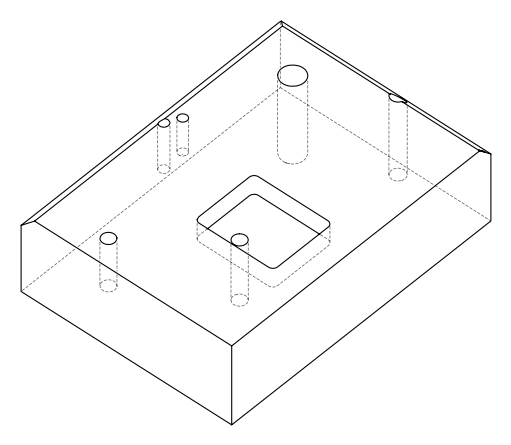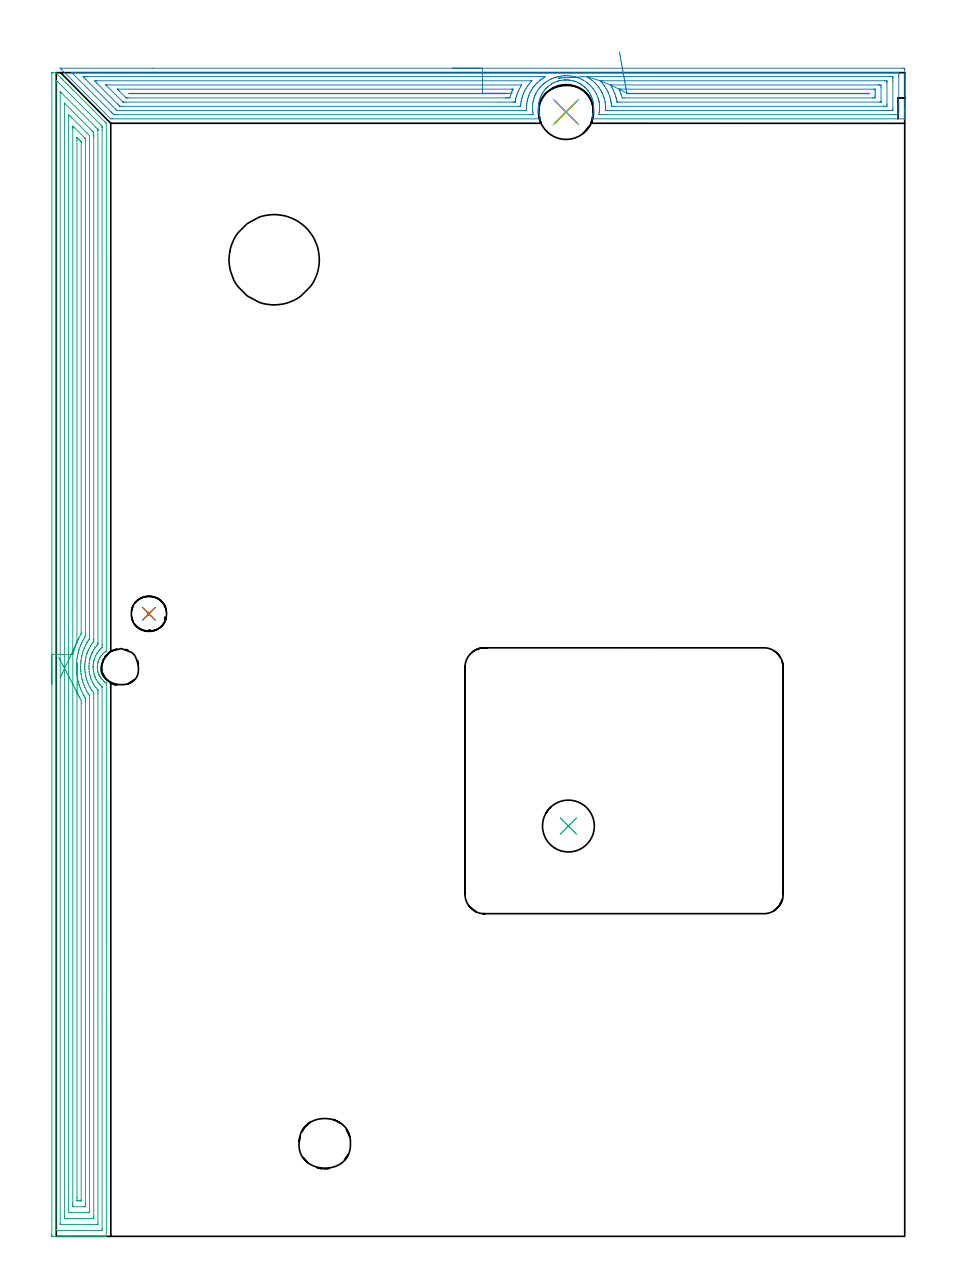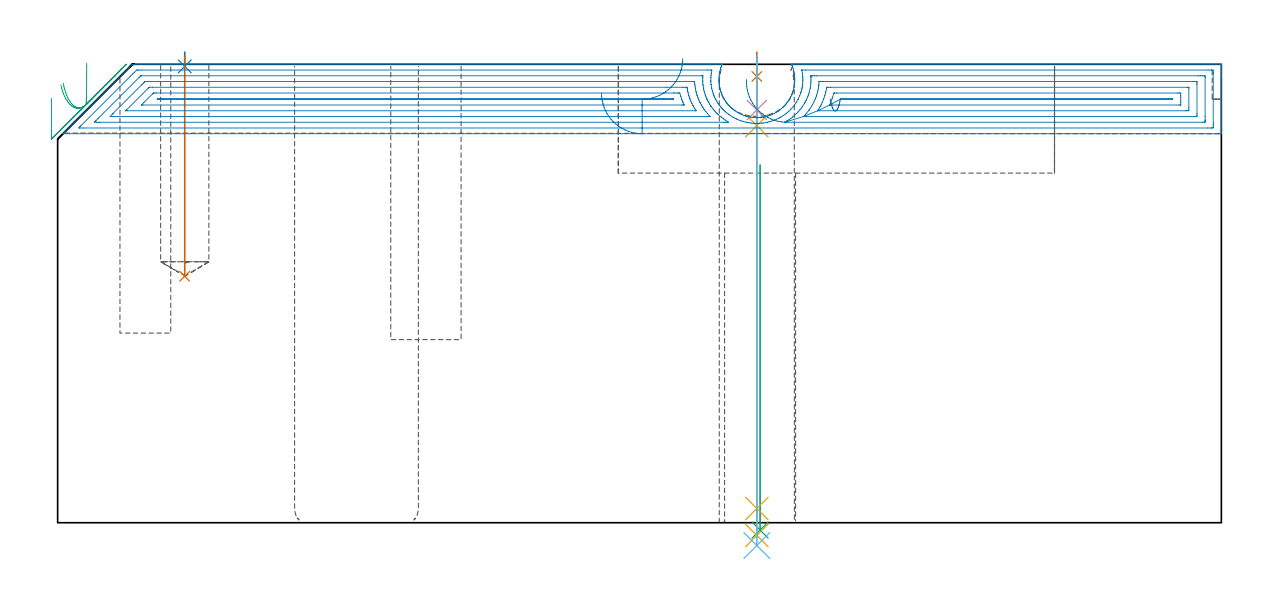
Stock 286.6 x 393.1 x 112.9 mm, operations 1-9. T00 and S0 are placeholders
(PLAN: 13 operations, 10 tool changes, 76 min)
(1 SPOT_DRILL | STEP1HOLE_1 | NXT0321_9005460120000 | 0.05 min | 182 mm3)
(2 SPOT_DRILL_1 | STEP1POCKET | NXT0321_9005460120000 | 0.03 min | 2 mm3)
(3 INDEXABLE_INSERT_DRILL_THROUGH_HOLE_FROM_SOLID | STEP1HOLE | NXT0302_006 | 0.37 min | 27112 mm3)
(4 DRILL_BLIND_HOLE_INTO_CENTER | STEP1HOLE_1 | NXT0301_046 | 0.05 min | 359 mm3)
(5 GUN_DRILL_THROUGH_HOLE | STEP1HOLE_1 | UGT0307_003 | 0.55 min | 3910 mm3)
(6 SPADE_DRILL_TO_ENLARGE_THROUGH_HOLE | STEP1HOLE_1 | UGT0306_009 | 0.48 min | 25847 mm3)
(7 DRILL_BLIND_HOLE_INTO_CENTER_1 | STEP1POCKET | UGT0301_229 | 0.22 min | 5518 mm3)
(8 AREA_MILL | FG_CHAMFER_SURFACE | UGT0205_001 | 15.19 min | 40690 mm3)
(9 AREA_MILL_1 | FG_CHAMFER_SURFACE_1 | UGT0205_001 | 21.94 min | 64737 mm3)
(10 MILL_RECTANGULAR_POCKET | POCKET_RECTANGULAR_STRAIGHT | NXT0201_010 | Follow Part, ap 2.5, ae 75% | 29.19 min | 251094 mm3)
(11 MILL_THROUGH_HOLE_FROM_SOLID_MATERIAL | STEP1HOLE_2 | NXT0201_007 | Circular | 5.12 min | 82160 mm3)
(12 MILL_BLIND_HOLE_FROM_SOLID_MATERIAL | STEP1POCKET_1 | NXT0201_010 | Spiral | 1.05 min | 8058 mm3)
(13 MILL_BLIND_HOLE_FROM_SOLID_MATERIAL_1 | STEP1POCKET_2 | NXT0201_011 | Spiral | 1.78 min | 15932 mm3)
(TOOL NXT0321_9005460120000 | NC Spot Drill, 142deg, 12mm, Carbide, Uncoated | D12 PA142 FL30 Z2)
(TOOL NXT0302_006 | Index. Insert Drill 17.5mm [880-D1750L25-05] | D17.5 PA176 FL88 Z2)
(TOOL NXT0301_046 | Carbide Drill 7.5mm [860.1-0750-038A1-MM 2214] | D7.5 PA140 FL53 Z2)
(TOOL UGT0307_003 | Gun Drill 7 mm | D7 PA130 FL24 Z1)
(TOOL UGT0306_009 | Spade Drill 18.5mm | D18.5 PA132 FL10 Z2)
(TOOL UGT0301_229 | Twist Drill 11.9 mm | D11.9 PA118 FL100 Z2)
(TOOL UGT0205_001 | Chamfer Mill 20 x 3 x 45 deg. | D20 FL50 Z2)
(TOOL NXT0201_010 | ENDMILL 10mm [2P460-1000-NA 1630] | D10 FL30 Z6)
(TOOL NXT0201_007 | ENDMILL 25mm [R216.25-25050GCK54P 1620] | D25 R3 FL54 Z5)
(TOOL NXT0201_011 | ENDMILL 12mm [2P460-1200-NA 1630] | D12 FL38 Z6)
(OP 1 SPOT_DRILL)
G17 G21 G94 G90
T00 M6
G54
G17 G0 G90 X172.2 Y379.8 S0 M3
G43 Z122.9 H0
G94 G81 G98 Z109.9 F250. R115.9
G80
M5
M2
(OP 2 SPOT_DRILL_1)
G17 G21 G94 G90
T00 M6
G54
G17 G0 G90 X31.3 Y210.3 S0 M3
G43 Z122.9 H0
G94 G81 G98 Z112.388 F250. R115.9
G80
M5
M2
(OP 3 INDEXABLE_INSERT_DRILL_THROUGH_HOLE_FROM_SOLID)
G17 G21 G94 G90
T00 M6
G54
G17 G0 G90 X173. Y138.6 S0 M3
G43 Z122.9 H1
G94 G81 G98 Z-1.806 F250. R88.1
G80
M5
M2
(OP 4 DRILL_BLIND_HOLE_INTO_CENTER)
G17 G21 G94 G90
T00 M6
G54
G17 G0 G90 X172.2 Y379.8 S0 M3
G43 Z122.9 H1
G94 G81 G98 Z101.65 F250. R114.9
G80
M5
M2
(OP 5 GUN_DRILL_THROUGH_HOLE)
G17 G21 G94 G90
T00 M6
G54
G17 G0 G90 X172.2 Y379.8 M8
G43 Z122.9 H0
Z112.741
S716 M3
G94 G1 Z97.792 F125. M26
G4 X.084
Z3.5 F250.
G4 X.084
Z-3.132 F125.
G4 X.084
M5
M9
G0 Z112.741
Z122.9
M2
(OP 6 SPADE_DRILL_TO_ENLARGE_THROUGH_HOLE)
G17 G21 G94 G90
T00 M6
G54
G17 G0 G90 X172.2 Y379.8 S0 M3
G43 Z122.9 H0
G94 G73 G98 Z-5.618 F250. Q16.931 R114.9
G80
M5
M2
(OP 7 DRILL_BLIND_HOLE_INTO_CENTER_1)
G17 G21 G94 G90
T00 M6
G54
G17 G0 G90 X31.3 Y210.3 S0 M3
G43 Z122.9 H0
G94 G81 G98 Z60.7 F250. R114.9
G80
M5
M2
(OP 8 AREA_MILL)
G17 G21 G94 G90
T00 M6
G54
G17 G0 G90 X133.95 Y394.6 S1061 M3
G43 Z122.9 H0
Z105.8
G94 G1 X133.988 Z104.928 F250.
X134.102 Z104.064
X134.291 Z103.212
X134.553 Z102.38
X134.887 Z101.574
X135.29 Z100.8
X135.759 Z100.064
X136.29 Z99.372
X136.879 Z98.729
X137.522 Z98.14
X138.214 Z97.608
X138.95 Z97.14
X139.724 Z96.737
X140.53 Z96.403
X141.362 Z96.141
X142.214 Z95.952
X143.078 Z95.838
X143.95 Z95.8
X285.983
X286.325 Y394.596 Z95.802
X286.59 Y394.592 Z95.806
X286.6 Y394.322 Z96.075
Y380.718 Z109.676
Y380.169 Z110.228
Y379.829 Z110.567
Y379.28 Z111.116
Y378.941 Z111.454
Y378.262 Z112.137
Y377.921 Z112.478
Y377.541 Z112.85
X286.591 Y377.502 Z112.888
X286.43 Y377.5 Z112.9
X181.027
X180.756 Y377.504 Z112.89
X180.775 Y377.56 Z112.835
X180.838 Y377.731 Z112.666
X180.909 Y377.906 Z112.492
X181.069 Y378.36 Z112.04
X181.203 Y378.8 Z111.599
X181.237 Y378.941 Z111.458
X181.311 Y379.244 Z111.155
X181.444 Y379.907 Z110.493
X181.472 Y380.129 Z110.271
X181.514 Y380.57 Z109.83
X181.538 Y381.013 Z109.387
X181.541 Y381.455 Z108.945
X181.519 Y381.897 Z108.503
X181.444 Y382.693 Z107.707
X181.429 Y382.781 Z107.619
X181.342 Y383.225 Z107.175
X181.238 Y383.665 Z106.734
X181.11 Y384.109 Z106.29
X180.959 Y384.55 Z105.85
X180.781 Y384.994 Z105.405
X180.575 Y385.453 Z104.946
X180.551 Y385.502 Z104.896
X180.419 Y385.739 Z104.653
X180.324 Y385.912 Z104.483
X180.078 Y386.318 Z104.08
X179.655 Y386.939 Z103.459
X179.618 Y386.986 Z103.413
X179.445 Y387.202 Z103.196
X179.384 Y387.273 Z103.125
X179.287 Y387.383 Z103.013
X179.113 Y387.585 Z102.815
X178.766 Y387.953 Z102.445
X178.626 Y388.086 Z102.312
X178.491 Y388.205 Z102.192
X178.255 Y388.414 Z101.985
X177.873 Y388.728 Z101.672
X177.597 Y388.927 Z101.471
X177.537 Y388.97 Z101.427
X177.47 Y389.012 Z101.384
X177.037 Y389.291 Z101.109
X176.98 Y389.327 Z101.073
X176.537 Y389.572 Z100.825
X176.088 Y389.8 Z100.599
X175.969 Y389.856 Z100.544
X175.584 Y390.009 Z100.387
X175.195 Y390.15 Z100.244
X174.855 Y390.257 Z100.142
X174.75 Y390.289 Z100.11
X174.322 Y390.399 Z99.999
X174.302 Y390.404 Z99.994
X173.914 Y390.484 Z99.916
X173.857 Y390.495 Z99.904
X173.429 Y390.56 Z99.836
X173.409 Y390.563 Z99.834
X172.963 Y390.611 Z99.787
X172.889 Y390.616 Z99.783
X172.535 Y390.633 Z99.756
X172.517 Y390.634 Z99.755
X172.07 Y390.64 Z99.751
X171.951 Y390.633 Z99.753
X171.778 Y390.629 Z99.764
X171.775 Y390.628
X171.642 Y390.622 Z99.769
X171.624 Z99.77
X171.177 Y390.585 Z99.811
X170.731 Y390.525 Z99.872
X170.284 Y390.443 Z99.956
X169.838 Y390.336 Z100.058
X169.67 Y390.29 Z100.109
X169.605 Y390.271 Z100.128
X169.409 Y390.213 Z100.183
X169.391 Y390.207 Z100.188
X169.052 Y390.094 Z100.306
X168.946 Y390.057 Z100.342
X168.433 Y389.855 Z100.544
X168.069 Y389.681 Z100.715
X168.053 Y389.674 Z100.723
X167.603 Y389.432 Z100.966
X167.446 Y389.34 Z101.06
X167.16 Y389.17 Z101.23
X166.863 Y388.971 Z101.428
X166.268 Y388.517 Z101.88
X165.995 Y388.277 Z102.123
X165.977 Y388.261 Z102.139
X165.781 Y388.087 Z102.312
X165.522 Y387.827 Z102.568
X165.375 Y387.682 Z102.715
X164.961 Y387.203 Z103.197
X164.793 Y386.983 Z103.416
X164.482 Y386.575 Z103.824
X164.317 Y386.318 Z104.081
X164.158 Y386.05 Z104.348
X164.057 Y385.88 Z104.519
X164.023 Y385.815 Z104.585
X163.914 Y385.606 Z104.79
X163.822 Y385.432 Z104.963
X163.602 Y384.965 Z105.435
X163.59 Y384.938 Z105.462
X163.441 Y384.55 Z105.85
X163.29 Y384.11 Z106.29
X163.162 Y383.666 Z106.734
X163.058 Y383.225 Z107.175
X162.976 Y382.781 Z107.619
X162.916 Y382.34 Z108.06
X162.877 Y381.897 Z108.503
X162.859 Y381.455 Z108.945
X162.862 Y381.013 Z109.387
X162.886 Y380.57 Z109.83
X162.931 Y380.129 Z110.271
X162.998 Y379.685 Z110.715
X163.086 Y379.244 Z111.156
X163.197 Y378.801 Z111.599
X163.327 Y378.36 Z112.04
X163.369 Y378.234 Z112.166
X163.461 Y377.981 Z112.419
X163.51 Y377.855 Z112.545
X163.602 Y377.632 Z112.768
X163.631 Y377.553 Z112.845
X163.644 Y377.505 Z112.892
X163.602 Y377.5 Z112.9
X18.89
X18.4 Y377.507 Z112.893
X18.372 Y377.528 Z112.871
X1.851 Y394.048 Z96.349
X1.661 Y394.239 Z96.161
X1.619 Y394.281 Z96.119
X1.407 Y394.492 Z95.906
X1.322 Y394.581 Z95.817
X1.317 Y394.595 Z95.803
X1.322 Y394.599 Z95.799
X32.698 Y394.6 Z95.8
X143.95
Y393.186 Z97.214
X283.276
X284.171 Y393.185 Z97.215
X284.196 Y393.184 Z97.216
X284.59 Y393.159 Z97.241
X284.597 Y392.76 Z97.64
X284.599 Y392.271 Z98.129
X284.6 Y391.869 Z98.531
X284.599 Y379.829 Z110.571
X284.598 Y379.43 Z110.97
X284.59 Y378.941 Z111.459
X284.221 Y378.916 Z111.484
X284.196 Y378.915 Z111.485
X283.33 Y378.914 Z111.486
X184.175
X183.279 Y378.916 Z111.484
X183.277 Y378.918 Z111.482
X183.267 Y378.928 Z111.472
X183.269 Y378.941 Z111.459
X183.409 Y379.676 Z110.724
X183.432 Y379.829 Z110.571
X183.5 Y380.474 Z109.926
X183.514 Y380.718 Z109.682
X183.531 Y381.332 Z109.068
X183.525 Y381.607 Z108.793
X183.484 Y382.267 Z108.133
X183.461 Y382.495 Z107.905
X183.421 Y382.851 Z107.549
X183.346 Y383.293 Z107.107
X183.327 Y383.384 Z107.016
X183.255 Y383.707 Z106.693
X183.096 Y384.273 Z106.127
X183.031 Y384.495 Z105.905
X182.782 Y385.161 Z105.239
X182.433 Y385.979 Z104.421
X182.395 Y386.05 Z104.35
X182.361 Y386.111 Z104.289
X181.865 Y386.939 Z103.461
X181.468 Y387.523 Z102.877
X181.232 Y387.827 Z102.573
X180.575 Y388.576 Z101.824
X180.439 Y388.716 Z101.684
X180.047 Y389.083 Z101.317
X179.682 Y389.401 Z100.999
X179.431 Y389.605 Z100.795
X179.063 Y389.88 Z100.52
X178.788 Y390.069 Z100.331
X178.103 Y390.493 Z99.907
X177.895 Y390.613 Z99.787
X177.63 Y390.757 Z99.643
X177.002 Y391.059 Z99.341
X176.183 Y391.382 Z99.018
X176.108 Y391.406 Z98.994
X175.443 Y391.609 Z98.791
X175.215 Y391.667 Z98.733
X174.834 Y391.761 Z98.639
X174.322 Y391.864 Z98.536
X173.749 Y391.952 Z98.448
X173.429 Y391.986 Z98.414
X172.77 Y392.037 Z98.363
X172.535 Y392.047 Z98.353
X171.863 Y392.051 Z98.349
X171.812 Y392.05 Z98.35
X171.642 Y392.041 Z98.359
X171.394 Y392.024 Z98.376
X170.749 Y391.961 Z98.439
X170.238 Y391.89 Z98.51
X170.062 Y391.859 Z98.541
X169.855 Y391.819 Z98.581
X169.494 Y391.741 Z98.659
X168.962 Y391.606 Z98.794
X168.787 Y391.556 Z98.844
X168.227 Y391.382 Z99.018
X168.069 Y391.327 Z99.073
X167.47 Y391.089 Z99.311
X167.349 Y391.037 Z99.363
X167.176 Y390.957 Z99.443
X166.864 Y390.803 Z99.597
X166.281 Y390.495 Z99.905
X165.732 Y390.152 Z100.248
X165.389 Y389.918 Z100.482
X165.208 Y389.785 Z100.615
X164.973 Y389.605 Z100.795
X164.709 Y389.393 Z101.007
X164.496 Y389.21 Z101.19
X164.236 Y388.974 Z101.426
X163.968 Y388.716 Z101.684
X163.787 Y388.533 Z101.867
X163.602 Y388.338 Z102.062
X163.367 Y388.061 Z102.339
X163.175 Y387.827 Z102.573
X162.971 Y387.567 Z102.833
X162.709 Y387.222 Z103.178
X162.596 Y387.052 Z103.348
X162.526 Y386.939 Z103.461
X162.263 Y386.494 Z103.906
X162.018 Y386.05 Z104.35
X161.949 Y385.918 Z104.482
X161.816 Y385.646 Z104.754
X161.668 Y385.308 Z105.092
X161.611 Y385.161 Z105.239
X161.43 Y384.657 Z105.743
X161.306 Y384.273 Z106.127
X161.221 Y383.976 Z106.424
X161.079 Y383.384 Z107.016
X161.052 Y383.255 Z107.145
X160.928 Y382.495 Z107.905
X160.923 Y382.456 Z107.944
X160.869 Y381.66 Z108.74
X160.868 Y381.607 Z108.793
X160.876 Y380.765 Z109.635
X160.879 Y380.718 Z109.682
X160.923 Y380.162 Z110.238
X160.966 Y379.829 Z110.571
X160.973 Y379.779 Z110.621
X161.121 Y378.941 Z111.459
X160.946 Y378.918 Z111.482
X160.923 Y378.917 Z111.483
X160.056 Y378.914 Z111.486
X20.703
X19.809 Y378.915 Z111.485
X19.783 Y378.916 Z111.484
X19.421 Y378.941 Z111.459
X18.89 Y379.463 Z110.937
X18.521 Y379.829 Z110.571
X17.996 Y380.353 Z110.047
X5.786 Y392.565 Z97.835
X5.49 Y392.862 Z97.538
X5.203 Y393.159 Z97.241
X5.466 Y393.183 Z97.217
X5.49 Y393.184 Z97.216
X6.357 Y393.186 Z97.214
X143.95
Y391.772 Z98.628
X164.104 Y391.771 Z98.629
X164.496
X164.884 Y391.769 Z98.631
X165.254 Y391.765 Z98.635
X164.496 Y391.271 Z99.129
X164.031 Y390.956 Z99.444
X163.602 Y390.643 Z99.757
X163.518 Y390.577 Z99.823
X163.414 Y390.493 Z99.907
X162.709 Y389.891 Z100.509
X162.56 Y389.753 Z100.647
X162.407 Y389.605 Z100.795
X162.114 Y389.308 Z101.092
X161.816 Y388.984 Z101.416
X161.691 Y388.84 Z101.56
X161.59 Y388.716 Z101.684
X161.296 Y388.344 Z102.056
X160.923 Y387.864 Z102.536
X160.907 Y387.842 Z102.558
X160.898 Y387.827 Z102.573
X160.568 Y387.291 Z103.109
X160.362 Y386.939 Z103.461
X160.243 Y386.726 Z103.674
X160.029 Y386.327 Z104.073
X159.94 Y386.138 Z104.262
X159.902 Y386.05 Z104.35
X159.676 Y385.513 Z104.887
X159.548 Y385.161 Z105.239
X159.443 Y384.856 Z105.544
X159.261 Y384.273 Z106.127
X159.234 Y384.175 Z106.225
X159.136 Y383.776 Z106.624
X159.069 Y383.451 Z106.949
X159.057 Y383.384 Z107.016
X158.952 Y382.679 Z107.721
X158.933 Y382.495 Z107.905
X158.884 Y381.857 Z108.543
X158.874 Y381.607 Z108.793
X158.875 Y380.977 Z109.423
X158.884 Y380.718 Z109.682
X158.896 Y380.391 Z110.009
X158.895 Y380.349 Z110.051
X158.893 Y380.335 Z110.065
X158.868 Y380.334 Z110.066
X158.765 Y380.33 Z110.07
X158.634 Y380.329 Z110.071
X20.676
X20.546 Y380.33 Z110.07
X20.499 Y380.333 Z110.067
X20.476 Y380.335 Z110.065
X20.458 Y380.35 Z110.05
X20.381 Y380.423 Z109.977
X20.082 Y380.718 Z109.682
X9.957 Y390.842 Z99.558
X9.419 Y391.382 Z99.018
X9.064 Y391.742 Z98.658
X9.05 Y391.765 Z98.635
X9.064 Y391.766 Z98.634
X9.566 Y391.77 Z98.63
X9.957 Y391.771 Z98.629
X10.458 Y391.772 Z98.628
X143.95
Y390.357 Z100.043
X160.167
X160.609 Y390.352 Z100.048
X160.674 Y390.351 Z100.049
X160.652 Y390.319 Z100.081
X160.029 Y389.633 Z100.767
X159.621 Y389.122 Z101.278
X159.301 Y388.716 Z101.684
X159.23 Y388.623 Z101.777
X159.136 Y388.494 Z101.906
X158.876 Y388.086 Z102.314
X158.717 Y387.827 Z102.573
X158.543 Y387.528 Z102.872
X158.243 Y386.991 Z103.409
X158.225 Y386.956 Z103.444
X158.216 Y386.939 Z103.461
X157.944 Y386.347 Z104.053
X157.816 Y386.05 Z104.35
X157.685 Y385.716 Z104.684
X157.486 Y385.161 Z105.239
X157.451 Y385.06 Z105.34
X157.349 Y384.731 Z105.669
X157.252 Y384.37 Z106.03
X157.229 Y384.273 Z106.127
X157.093 Y383.639 Z106.761
X157.05 Y383.384 Z107.016
X156.972 Y382.871 Z107.529
X156.93 Y382.495 Z107.905
X156.891 Y382.063 Z108.337
X156.881 Y381.932 Z108.468
X156.873 Y381.829 Z108.571
X156.865 Y381.762 Z108.638
X156.86 Y381.748 Z108.652
X156.856 Y381.746 Z108.654
X156.834 Y381.745 Z108.655
X156.456 Y381.743 Z108.657
X156.319
X22.326
X21.57 Y381.749 Z108.651
X21.524 Y381.75 Z108.65
X21.475 Y381.786 Z108.614
X21.37 Y381.886 Z108.514
X21.162 Y382.089 Z108.311
X20.753 Y382.495 Z107.905
X13.645 Y389.605 Z100.795
X13.53 Y389.721 Z100.679
X12.922 Y390.35 Z100.05
X13.53 Y390.356 Z100.044
X13.667 Y390.357 Z100.043
X143.95
Y388.943 Z101.457
X157.161
X157.177 Y388.942 Z101.458
X157.195 Y388.939 Z101.461
X157.208 Y388.936 Z101.464
X157.202 Y388.921 Z101.479
X157.182 Y388.883 Z101.517
X157.081 Y388.716 Z101.684
X156.846 Y388.328 Z102.072
X156.556 Y387.827 Z102.573
X156.52 Y387.764 Z102.636
X156.456 Y387.645 Z102.755
X156.222 Y387.171 Z103.229
X156.114 Y386.939 Z103.461
X155.945 Y386.559 Z103.841
X155.738 Y386.05 Z104.35
X155.69 Y385.924 Z104.476
X155.563 Y385.568 Z104.832
X155.466 Y385.258 Z105.142
X155.438 Y385.161 Z105.239
X155.275 Y384.559 Z105.841
X155.208 Y384.273 Z106.127
X155.112 Y383.832 Z106.568
X155.032 Y383.384 Z107.016
X155.001 Y383.218 Z107.182
X154.992 Y383.181 Z107.219
X154.987 Y383.167 Z107.233
X154.972 Y383.164 Z107.236
X154.895 Y383.16 Z107.24
X154.67 Y383.158 Z107.242
X154.005 Y383.157 Z107.243
X149.929
X23.356
X22.689 Y383.159 Z107.241
X22.578 Y383.162 Z107.238
X22.553 Y383.164 Z107.236
X22.52 Y383.19 Z107.21
X22.463 Y383.238 Z107.162
X22.315 Y383.384 Z107.016
X16.983 Y388.716 Z101.684
X16.864 Y388.837 Z101.563
X16.789 Y388.917 Z101.483
X16.771 Y388.939 Z101.461
X16.773 Y388.94 Z101.46
X16.799 Y388.942 Z101.458
X16.875 Y388.943 Z101.457
X17.103
X143.95
Y387.529 Z102.871
X153.776 Y387.528 Z102.872
X154.079 Y387.526 Z102.874
X154.239 Y387.522 Z102.878
X154.261 Y387.519 Z102.881
X154.253 Y387.494 Z102.906
X154.235 Y387.448 Z102.952
X154.212 Y387.393 Z103.007
X154.015 Y386.939 Z103.461
X153.945 Y386.771 Z103.629
X153.776 Y386.348 Z104.052
X153.699 Y386.127 Z104.273
X153.673 Y386.05 Z104.35
X153.485 Y385.451 Z104.949
X153.4 Y385.161 Z105.239
X153.237 Y384.59 Z105.81
X153.178 Y384.578 Z105.822
X152.883 Y384.575 Z105.826
X152.582 Y384.572 Z105.828
X151.99 Y384.571 Z105.829
X151.69
X24.249 Y384.572
X23.948 Y384.573 Z105.827
X23.653 Y384.576 Z105.824
X23.584 Y384.578 Z105.822
X23.486 Y384.67 Z105.73
X23.356 Y384.793 Z105.607
X21.209 Y386.939 Z103.461
X20.676 Y387.473 Z102.927
X20.636 Y387.518 Z102.882
X20.635 Y387.523 Z102.877
X20.639 Y387.525 Z102.875
X20.676 Y387.527 Z102.873
X20.977 Y387.528 Z102.872
X143.95 Y387.529 Z102.871
Y386.115 Z104.285
X151.161
X151.292 Y386.114 Z104.286
X151.552 Y386.11 Z104.29
X151.621 Y386.108 Z104.292
X151.627 Y386.103 Z104.297
X151.624 Y386.086 Z104.314
X151.613 Y386.05 Z104.35
X151.591 Y385.995 Z104.405
X151.356 Y385.989 Z104.411
X151.226 Y385.986 Z104.414
X26.036 Y385.985 Z104.415
X25.204 Y385.989 Z104.411
X25.143 Y385.992 Z104.408
X24.559 Y386.05 Z104.35
X24.515 Y386.092 Z104.308
X24.503 Y386.105 Z104.295
X24.623 Y386.108 Z104.292
X24.882 Y386.113 Z104.287
X25.013 Y386.114 Z104.286
X25.078 Y386.115 Z104.285
X143.95
X144.822 Z104.323
X145.687 Z104.437
X146.538 Z104.626
X147.37 Z104.888
X148.176 Z105.222
X148.95 Z105.625
X149.686 Z106.094
X150.378 Z106.625
X151.021 Z107.214
X151.61 Z107.857
X152.142 Z108.55
X152.61 Z109.285
X153.013 Z110.059
X153.347 Z110.865
X153.609 Z111.697
X153.798 Z112.549
X153.912 Z113.414
X153.95 Z114.285
G0 X169.654 Y391.252 Z109.163
G1 X169.645 Z108.29
X169.712 Y391.255 Z107.42
X169.854 Y391.263 Z106.56
X170.07 Y391.275 Z105.715
X170.36 Y391.291 Z104.892
X170.719 Y391.31 Z104.097
X171.147 Y391.333 Z103.337
X171.639 Y391.36 Z102.617
X172.191 Y391.39 Z101.943
X172.801 Y391.424 Z101.319
X173.462 Y391.46 Z100.752
X174.17 Y391.498 Z100.244
X174.92 Y391.539 Z99.799
X175.706 Y391.582 Z99.422
X176.521 Y391.626 Z99.115
X177.36 Y391.672 Z98.88
X178.216 Y391.718 Z98.72
X179.083 Y391.766 Z98.634
X179.124 Y391.768 Z98.632
X179.207 Y391.77 Z98.63
X179.29 Y391.771 Z98.629
X179.511 Y391.772 Z98.628
X282.018 Y391.771 Z98.629
X282.41 Y391.769 Z98.631
X282.54 Y391.767 Z98.633
X282.579 Y391.765 Z98.635
X282.59 Y391.697 Z98.703
X282.595 Y391.571 Z98.829
X282.598 Y391.382 Z99.018
X282.6 Y391.193 Z99.207
Y390.304 Z100.096
X282.599 Y380.718 Z109.682
X282.597 Y380.532 Z109.868
X282.59 Y380.346 Z110.054
X282.41 Y380.335 Z110.065
X281.906 Y380.331 Z110.069
X281.516 Y380.329 Z110.071
X281.015
X186.828
X186.325
X185.935 Y380.332 Z110.068
X185.544 Y380.335 Z110.065
X185.511 Y380.343 Z110.057
X185.51 Y380.386 Z110.014
X185.512 Y380.465 Z109.935
X185.516 Y380.58 Z109.82
X185.52 Y380.718 Z109.682
X185.529 Y381.122 Z109.278
X185.525 Y381.607 Z108.793
X185.502 Y382.037 Z108.363
X185.461 Y382.495 Z107.905
X185.408 Y383.02 Z107.38
X185.338 Y383.384 Z107.016
X185.172 Y384.143 Z106.257
X185.138 Y384.273 Z106.127
X185.041 Y384.622 Z105.778
X184.853 Y385.161 Z105.239
X184.748 Y385.453 Z104.947
X184.491 Y386.05 Z104.35
X184.383 Y386.29 Z104.11
X184.287 Y386.492 Z103.908
X184.148 Y386.755 Z103.645
X184.041 Y386.939 Z103.461
X183.89 Y387.196 Z103.204
X183.48 Y387.827 Z102.573
X183.255 Y388.159 Z102.241
X182.805 Y388.716 Z101.684
X182.361 Y389.218 Z101.182
X181.996 Y389.605 Z100.795
X181.468 Y390.088 Z100.312
X180.989 Y390.493 Z99.907
X180.575 Y390.809 Z99.591
X180.236 Y391.046 Z99.354
X179.718 Y391.382 Z99.018
X179.682 Y391.405 Z98.995
X179.62 Y391.443 Z98.957
X179.386 Y391.583 Z98.817
X179.083 Y391.766 Z98.634
X183.737 Y390.351 Z100.049
X184.285 Y390.357 Z100.043
X279.867
X280.517 Y390.352 Z100.048
X280.588 Y390.35 Z100.05
X280.592 Y390.254 Z100.146
X280.596 Y390.046 Z100.354
X280.6 Y389.628 Z100.772
Y382.495 Z107.905
X280.595 Y382.063 Z108.337
X280.59 Y381.846 Z108.554
X280.585 Y381.749 Z108.651
X280.482 Y381.747 Z108.653
X279.73 Y381.743 Z108.657
X279.593
X188.478
X187.721 Y381.745 Z108.655
X187.581 Y381.747 Z108.653
X187.549 Y381.75 Z108.65
X187.536 Y381.76 Z108.64
X187.532 Y381.767 Z108.633
X187.525 Y381.802 Z108.598
X187.469 Y382.495 Z107.905
X187.445 Y382.77 Z107.63
X187.406 Y383.091 Z107.309
X187.356 Y383.384 Z107.016
X187.266 Y383.837 Z106.563
X187.161 Y384.273 Z106.127
X186.958 Y385.032 Z105.368
X186.915 Y385.161 Z105.239
X186.828 Y385.415 Z104.985
X186.576 Y386.05 Z104.35
X186.403 Y386.473 Z103.927
X186.185 Y386.939 Z103.461
X185.935 Y387.395 Z103.005
X185.671 Y387.827 Z102.573
X185.238 Y388.52 Z101.88
X185.103 Y388.716 Z101.684
X185.041 Y388.802 Z101.598
X184.378 Y389.605 Z100.795
X184.148 Y389.874 Z100.526
X183.793 Y390.274 Z100.126
X183.737 Y390.351 Z100.049
X187.179 Y388.935 Z101.465
X187.201 Y388.937 Z101.463
X187.264 Y388.94 Z101.46
X187.493 Y388.943 Z101.457
X277.716
X277.943 Y388.941 Z101.459
X278.171 Y388.937 Z101.463
X278.59 Y388.927 Z101.473
X278.593 Y388.716 Z101.684
X278.599 Y388.063 Z102.337
Y383.384 Z107.016
X278.596 Y383.221 Z107.179
X278.594 Y383.181 Z107.219
X278.591 Y383.166 Z107.234
X278.551 Y383.164 Z107.236
X278.4 Y383.16 Z107.24
X278.171 Y383.157 Z107.243
X190.401
X189.734 Y383.159 Z107.241
X189.508 Y383.162 Z107.238
X189.44 Y383.164 Z107.236
X189.409 Y383.277 Z107.123
X189.384 Y383.384 Z107.016
X189.351 Y383.54 Z106.86
X189.187 Y384.273 Z106.127
X189.089 Y384.69 Z105.71
X188.953 Y385.161 Z105.239
X188.683 Y385.982 Z104.418
X188.657 Y386.05 Z104.35
X188.614 Y386.162 Z104.238
X188.284 Y386.939 Z103.461
X188.003 Y387.547 Z102.853
X187.845 Y387.827 Z102.573
X187.721 Y388.043 Z102.357
X187.307 Y388.716 Z101.684
X187.233 Y388.839 Z101.561
X187.179 Y388.935 Z101.465
X190.154 Y387.523 Z102.877
X190.179 Y387.525 Z102.875
X190.253 Y387.527 Z102.873
X190.401 Y387.528 Z102.872
X190.701 Y387.529 Z102.871
X276.157 Y387.528 Z102.872
X276.458 Y387.527 Z102.873
X276.542 Y387.525 Z102.875
X276.579 Y387.522 Z102.878
X276.59 Y387.507 Z102.893
X276.596 Y387.39 Z103.01
X276.599 Y386.939 Z103.461
X276.6 Y386.498 Z103.902
Y385.609 Z104.791
X276.599 Y385.161 Z105.239
X276.596 Y384.724 Z105.676
X276.59 Y384.58 Z105.82
X276.453 Y384.577 Z105.823
X276.157 Y384.573 Z105.827
X275.856 Y384.572 Z105.828
X191.887 Y384.571 Z105.829
X191.294 Y384.574 Z105.826
X191.21 Y384.575 Z105.825
X191.166 Y384.578 Z105.822
X190.873 Y385.58 Z104.82
X190.708 Y386.05 Z104.35
X190.401 Y386.882 Z103.518
X190.362 Y386.977 Z103.423
X190.154 Y387.523 Z102.877
X192.765 Y386.104 Z104.296
X192.821 Y386.108 Z104.292
X192.951 Y386.113 Z104.287
X193.016 Y386.114 Z104.286
X193.081 Y386.115 Z104.285
X274.37 Y386.114 Z104.286
X274.435
X274.565 Y386.109 Z104.291
X274.592 Y386.107 Z104.293
X274.594 Y386.102 Z104.298
X274.597 Y386.083 Z104.317
X274.596 Y386.05 Z104.35
X274.59 Y385.999 Z104.401
X274.499 Y385.991 Z104.409
X274.433 Y385.987 Z104.413
X274.37 Y385.986 Z104.414
X273.542 Y385.985 Z104.415
X193.081
X193.016 Y385.986 Z104.414
X192.886 Y385.989 Z104.411
X192.806 Y385.992 Z104.408
X192.796 Y386.011 Z104.389
X192.78 Y386.05 Z104.35
X192.768 Y386.09 Z104.31
X192.765 Y386.104 Z104.296
X192.65 Y386.742 Z103.711
X192.526 Y387.427 Z103.186
X192.394 Y388.155 Z102.723
X192.255 Y388.92 Z102.327
X192.111 Y389.715 Z101.999
X191.963 Y390.536 Z101.744
X191.811 Y391.376 Z101.562
X191.656 Y392.228 Z101.455
X191.501 Y393.085 Z101.424
X191.346 Y393.943 Z101.469
X191.192 Y394.793 Z101.59
X191.04 Y395.629 Z101.785
X190.893 Y396.446 Z102.054
X190.749 Y397.236 Z102.395
X190.612 Y397.995 Z102.804
X190.482 Y398.715 Z103.278
X190.359 Y399.392 Z103.815
X190.245 Y400.02 Z104.41
G0 Z122.9
M5
M2
(OP 9 AREA_MILL_1)
G17 G21 G94 G90
T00 M6
G54
G17 G0 G90 X-1.5 Y186.55 S1061 M3
G43 Z122.9 H0
Z104.5
G94 G1 Y186.588 Z103.628 F250.
Y186.702 Z102.764
Y186.891 Z101.912
Y187.153 Z101.08
Y187.487 Z100.274
Y187.89 Z99.5
Y188.359 Z98.764
Y188.89 Z98.072
Y189.479 Z97.429
Y190.122 Z96.84
Y190.814 Z96.308
Y191.55 Z95.84
Y192.324 Z95.437
Y193.13 Z95.103
Y193.962 Z94.841
Y194.814 Z94.652
Y195.678 Z94.538
Y196.55 Z94.5
Y392.938
X-1.495 Y393.057 Z94.504
X-1.493 Y393.09 Z94.506
X-1.327 Y393.1 Z94.672
X-0.847 Z95.153
X-0.208 Y393.094 Z95.791
X-0.2 Y393.09 Z95.799
X-0.037 Y392.938 Z95.961
X1.409 Y391.491 Z97.409
X1.549 Y391.352 Z97.546
X1.6 Y391.301 Z97.598
X2.248 Y390.652 Z98.248
X2.428 Y390.474 Z98.424
X3.087 Y389.813 Z99.087
X3.306 Y389.595 Z99.303
X3.927 Y388.974 Z99.926
X3.98 Y388.921 Z99.979
X4.185 Y388.717 Z100.181
X4.766 Y388.134 Z100.765
X4.873 Y388.028 Z100.871
X5.064 Y387.838 Z101.06
X5.605 Y387.295 Z101.605
X5.943 Y386.959 Z101.939
X16.616 Y376.284 Z112.616
X16.883 Y376.016 Z112.882
X16.894 Y375.995 Z112.893
X16.9 Y375.977 Z112.9
Y197.889
X16.897 Y197.675 Z112.889
X16.794 Y197.602 Z112.79
X16.764 Y197.582 Z112.762
X16.555 Y197.444 Z112.554
X16.221 Y197.191 Z112.22
X16.048 Y197.044 Z112.047
X15.899 Y196.917 Z111.898
X15.526 Y196.55 Z111.523
X15.258 Y196.239 Z111.257
X15.169 Y196.126 Z111.169
X15.006 Y195.916 Z111.005
X14.833 Y195.656 Z110.832
X14.73 Y195.472 Z110.729
X14.583 Y195.213 Z110.583
X14.365 Y194.762 Z110.361
X14.256 Y194.49 Z110.253
X14.231 Y194.426 Z110.227
X14.195 Y194.318 Z110.189
X14.113 Y194.085 Z110.111
X14.093 Y194.011 Z110.092
X14.056 Y193.868 Z110.055
X13.962 Y193.422 Z109.961
X13.955 Y193.38 Z109.955
X13.897 Y192.973 Z109.893
X13.895 Y192.954 Z109.891
X13.888 Y192.857 Z109.885
X13.876 Y192.654 Z109.865
X13.869 Y192.574 Z109.861
X13.866 Y192.527 Z109.857
X13.867 Y192.461 Z109.854
X13.866 Y192.302 Z109.855
Y192.219
Y192.17 Z109.858
Y192.079
X13.872 Y192.012 Z109.861
X13.88 Y191.9 Z109.867
X13.887 Y191.777 Z109.88
X13.897 Y191.64 Z109.889
X13.898 Y191.631 Z109.89
X13.951 Y191.235 Z109.95
X13.958 Y191.185 Z109.957
X14.028 Y190.848 Z110.027
X14.054 Y190.748 Z110.052
X14.113 Y190.515 Z110.112
X14.19 Y190.291 Z110.184
X14.247 Y190.144 Z110.243
X14.362 Y189.855 Z110.358
X14.368 Y189.84 Z110.364
X14.422 Y189.721 Z110.421
X14.437 Y189.69 Z110.436
X14.5 Y189.557 Z110.496
X14.557 Y189.435 Z110.554
X14.575 Y189.397 Z110.572
X14.654 Y189.26 Z110.649
X14.73 Y189.126 Z110.726
X14.781 Y189.034 Z110.779
X14.827 Y188.962 Z110.826
X15.005 Y188.683 Z111.005
X15.142 Y188.503 Z111.141
X15.508 Y188.078 Z111.506
X15.898 Y187.677 Z111.898
X15.974 Y187.608 Z111.972
X16.048 Y187.552 Z112.044
X16.146 Y187.475 Z112.144
X16.376 Y187.295 Z112.375
X16.426 Y187.259 Z112.425
X16.487 Y187.217 Z112.484
X16.542 Y187.177 Z112.541
X16.733 Y187.043 Z112.729
X16.795 Y186.999 Z112.788
X16.899 Y186.925 Z112.886
X16.9 Y186.284 Z112.9
Y0.162
X16.894 Y0.01 Z112.893
X16.6 Y0. Z112.599
X16.247 Z112.246
X15.608 Z111.603
X14.41 Z110.407
X13.851 Z109.845
X3.886 Z99.883
X-1.087 Z94.91
X-1.37 Y0.004 Z94.627
X-1.492 Y0.01 Z94.505
X-1.499 Y0.134 Z94.499
X-1.5 Y0.609 Z94.5
Y196.55
X-0.086 Z95.914
X-0.085 Y389.813 Z95.915
X-0.082 Y390.48 Z95.918
X-0.08 Y390.515 Z95.92
X-0.079 Y390.517 Z95.921
X-0.059 Y390.501 Z95.941
X0.039 Y390.408 Z96.039
X0.235 Y390.214 Z96.235
X0.637 Y389.813 Z96.637
X14.918 Y375.531 Z110.918
X15.114 Y375.329 Z111.114
X15.479 Y374.949 Z111.479
X15.483 Y374.765 Z111.483
X15.484 Y374.638 Z111.484
X15.486 Y373.87 Z111.486
X15.485 Y199.799 Z111.485
Y199.674
X15.48 Y198.912 Z111.48
X15.344 Y198.782 Z111.344
X15.025 Y198.482 Z111.025
X14.73 Y198.192 Z110.73
X14.585 Y198.036 Z110.585
X14.457 Y197.889 Z110.457
X14.185 Y197.55 Z110.185
X13.851 Y197.094 Z109.851
X13.812 Y197.036 Z109.812
X13.787 Y196.996 Z109.787
X13.491 Y196.469 Z109.491
X13.308 Y196.104 Z109.308
X13.197 Y195.876 Z109.197
X12.972 Y195.335 Z108.972
X12.939 Y195.245 Z108.939
X12.928 Y195.211 Z108.928
X12.812 Y194.846 Z108.812
X12.736 Y194.558 Z108.736
X12.682 Y194.318 Z108.682
X12.583 Y193.821 Z108.583
X12.524 Y193.426 Z108.524
X12.484 Y193.029 Z108.484
X12.45 Y192.533 Z108.45
X12.448 Y192.489 Z108.448
X12.446 Y192.378 Z108.446
X12.447 Y192.31 Z108.447
X12.452 Y192.169 Z108.452
X12.478 Y191.64 Z108.478
X12.518 Y191.209 Z108.518
X12.585 Y190.748 Z108.585
X12.718 Y190.113 Z108.718
X12.785 Y189.855 Z108.785
X12.972 Y189.279 Z108.972
X13.078 Y188.998 Z109.078
X13.093 Y188.962 Z109.093
X13.185 Y188.746 Z109.185
X13.395 Y188.31 Z109.395
X13.522 Y188.07 Z109.522
X13.851 Y187.521 Z109.851
X13.985 Y187.313 Z109.985
X14.084 Y187.177 Z110.084
X14.374 Y186.819 Z110.374
X14.73 Y186.417 Z110.73
X14.853 Y186.284 Z110.853
X15.24 Y185.91 Z111.24
X15.43 Y185.746 Z111.43
X15.464 Y185.714 Z111.464
X15.479 Y185.698 Z111.479
X15.481 Y185.679 Z111.481
X15.484 Y185.584 Z111.484
X15.485 Y185.392 Z111.485
Y2.519
X15.484 Y2.394 Z111.484
X15.479 Y2.02 Z111.479
X15.112 Y2.006 Z111.112
X14.73 Y2.002 Z110.73
X14.238 Y2. Z110.238
X13.851 Z109.851
X0.179 Z96.179
X-0.007 Y2.002 Z95.993
X-0.037 Y2.004 Z95.963
X-0.066 Y2.01 Z95.934
X-0.079 Y2.016 Z95.921
X-0.08 Y2.038 Z95.92
X-0.085 Y2.268 Z95.915
X-0.086 Y9.205 Z95.914
Y196.55
X1.328 Z97.328
X1.329 Y386.542 Z97.329
X1.33 Y386.601 Z97.33
X1.332 Y386.64 Z97.332
X1.334 Y386.651 Z97.334
X1.343 Y386.646 Z97.343
X1.549 Y386.448 Z97.549
X1.758 Y386.243 Z97.758
X13.362 Y374.638 Z109.362
X13.851 Y374.144 Z109.851
X14.047 Y373.942 Z110.047
X14.065 Y373.915 Z110.065
X14.068 Y373.879 Z110.068
X14.07 Y373.82 Z110.07
X14.071 Y373.745 Z110.071
Y373.521
Y200.567
X14.069 Y200.345 Z110.069
X14.065 Y200.119 Z110.065
X14.058 Y199.992 Z110.058
X13.805 Y199.721 Z109.805
X13.765 Y199.674 Z109.765
X13.402 Y199.238 Z109.402
X13.046 Y198.782 Z109.046
X13.014 Y198.739 Z109.014
X12.972 Y198.678 Z108.972
X12.663 Y198.203 Z108.663
X12.483 Y197.889 Z108.483
X12.343 Y197.636 Z108.343
X12.093 Y197.151 Z108.093
X12.044 Y197.047 Z108.044
X12.021 Y196.996 Z108.021
X11.786 Y196.416 Z107.786
X11.669 Y196.104 Z107.669
X11.553 Y195.76 Z107.553
X11.399 Y195.211 Z107.399
X11.364 Y195.059 Z107.364
X11.215 Y194.367 Z107.215
X11.207 Y194.326 Z107.207
X11.206 Y194.318 Z107.206
X11.106 Y193.536 Z107.106
X11.095 Y193.426 Z107.095
X11.045 Y192.705 Z107.045
X11.04 Y192.533 Z107.04
X11.054 Y191.804 Z107.054
X11.061 Y191.64 Z107.061
X11.127 Y190.837 Z107.127
X11.138 Y190.748 Z107.138
X11.215 Y190.222 Z107.215
X11.291 Y189.855 Z107.291
X11.312 Y189.756 Z107.312
X11.42 Y189.311 Z107.42
X11.519 Y188.962 Z107.519
X11.671 Y188.499 Z107.671
X11.833 Y188.07 Z107.833
X12.093 Y187.463 Z108.093
X12.229 Y187.177 Z108.229
X12.373 Y186.893 Z108.373
X12.739 Y186.284 Z108.739
X12.972 Y185.916 Z108.972
X13.379 Y185.392 Z109.379
X14.052 Y184.619 Z110.052
X14.065 Y184.571 Z110.065
X14.067 Y184.499 Z110.067
X14.07 Y184.277 Z110.07
X14.071 Y183.606 Z110.071
X14.072 Y183.382 Z110.072
X14.071 Y4.848 Z110.071
X14.069 Y4.179 Z110.069
X14.067 Y4.068 Z110.067
X14.065 Y4.02 Z110.065
X14.019 Y4.008 Z110.019
X13.851 Y4.005 Z109.851
X13.148 Y4. Z109.148
X12.972 Z108.972
X1.725 Y4.001 Z97.725
X1.549 Y4.004 Z97.549
X1.373 Y4.01 Z97.373
X1.335 Y4.014 Z97.335
X1.333 Y4.046 Z97.333
X1.33 Y4.105 Z97.33
X1.329 Y4.179 Z97.329
Y4.403
X1.328 Y196.55 Z97.328
X2.743 Z98.743
Y382.672
X2.745 Y382.752 Z98.745
X2.747 Y382.789 Z98.747
X2.749 Y382.791 Z98.749
X2.757 Y382.786 Z98.757
X2.878 Y382.672 Z98.878
X12.093 Y373.458 Z108.093
X12.393 Y373.157 Z108.393
X12.544 Y373.003 Z108.544
X12.618 Y372.923 Z108.618
X12.65 Y372.886 Z108.65
X12.651 Y372.853 Z108.651
X12.656 Y372.281 Z108.656
X12.657 Y371.96 Z108.657
Y371.387
Y201.78
X12.656 Y201.46 Z108.656
X12.653 Y201.173 Z108.653
X12.65 Y201.031 Z108.65
X12.642 Y200.971 Z108.642
X12.613 Y200.932 Z108.613
X12.328 Y200.567 Z108.328
X12.226 Y200.433 Z108.226
X12.093 Y200.253 Z108.093
X11.859 Y199.913 Z107.859
X11.7 Y199.674 Z107.7
X11.513 Y199.371 Z107.513
X11.215 Y198.855 Z107.215
X11.189 Y198.808 Z107.189
X11.176 Y198.782 Z107.176
X10.899 Y198.21 Z106.899
X10.756 Y197.889 Z106.756
X10.632 Y197.588 Z106.632
X10.398 Y196.996 Z106.398
X10.381 Y196.95 Z106.381
X10.336 Y196.816 Z106.336
X10.174 Y196.268 Z106.174
X10.128 Y196.104 Z106.128
X9.994 Y195.558 Z105.994
X9.922 Y195.211 Z105.922
X9.844 Y194.819 Z105.844
X9.772 Y194.318 Z105.772
X9.734 Y194.037 Z105.734
X9.674 Y193.426 Z105.674
X9.66 Y193.22 Z105.66
X9.625 Y192.533 Z105.625
X9.627 Y192.361 Z105.627
X9.644 Y191.64 Z105.644
X9.654 Y191.441 Z105.654
X9.712 Y190.748 Z105.712
X9.74 Y190.461 Z105.74
X9.83 Y189.855 Z105.83
X9.92 Y189.385 Z105.92
X10.013 Y188.962 Z106.013
X10.085 Y188.65 Z106.085
X10.206 Y188.201 Z106.206
X10.248 Y188.07 Z106.248
X10.336 Y187.804 Z106.336
X10.567 Y187.177 Z106.567
X10.73 Y186.777 Z106.73
X10.951 Y186.284 Z106.951
X11.215 Y185.754 Z107.215
X11.422 Y185.392 Z107.422
X11.729 Y184.87 Z107.729
X11.974 Y184.499 Z107.974
X12.093 Y184.337 Z108.093
X12.65 Y183.606 Z108.65
X12.655 Y183.036 Z108.655
X12.657 Y181.821 Z108.657
Y6.857
X12.656 Y6.286 Z108.656
X12.653 Y6.094 Z108.653
X12.65 Y6.027 Z108.65
X12.643 Y6.01 Z108.643
X12.62 Y6.007 Z108.62
X12.515 Y6.004 Z108.515
X12.093 Y6. Z108.093
X12.059 Z108.059
X3.271 Z99.271
X2.884 Y6.006 Z98.884
X2.787 Y6.01 Z98.787
X2.749 Y6.014 Z98.749
X2.747 Y6.046 Z98.747
X2.745 Y6.13 Z98.745
X2.743 Y6.537 Z98.743
Y6.857
Y196.55
X4.157 Z100.157
X4.158 Y378.209 Z100.158
Y378.236
X4.185 Y378.905 Z100.185
X4.892 Y378.209 Z100.892
X5.064 Y378.038 Z101.064
X10.336 Y372.766 Z106.336
X11.136 Y371.96 Z107.136
X11.215 Y371.875 Z107.215
X11.242 Y371.067 Z107.242
Y371.039
X11.243 Y203.245 Z107.243
X11.242 Y202.352 Z107.242
X11.241 Y202.325 Z107.241
X11.215 Y201.852 Z107.215
X11.056 Y201.621 Z107.056
X10.946 Y201.46 Z106.946
X10.7 Y201.09 Z106.7
X10.371 Y200.567 Z106.371
X10.358 Y200.545 Z106.358
X10.336 Y200.507 Z106.336
X10.046 Y199.969 Z106.046
X9.896 Y199.674 Z105.896
X9.75 Y199.377 Z105.75
X9.479 Y198.782 Z105.479
X9.473 Y198.766 Z105.473
X9.457 Y198.729 Z105.457
X9.226 Y198.124 Z105.226
X9.138 Y197.889 Z105.138
X8.999 Y197.462 Z104.999
X8.857 Y196.996 Z104.857
X8.796 Y196.775 Z104.796
X8.629 Y196.104 Z104.629
X8.619 Y196.063 Z104.619
X8.579 Y195.87 Z104.579
X8.473 Y195.318 Z104.473
X8.455 Y195.211 Z104.455
X8.362 Y194.539 Z104.362
X8.334 Y194.318 Z104.334
X8.277 Y193.732 Z104.277
X8.253 Y193.426 Z104.253
X8.226 Y192.892 Z104.226
X8.211 Y192.533 Z104.211
X8.22 Y192.005 Z104.22
X8.229 Y191.64 Z104.229
X8.261 Y191.07 Z104.261
X8.288 Y190.748 Z104.288
X8.351 Y190.087 Z104.351
X8.385 Y189.855 Z104.385
X8.519 Y189.023 Z104.519
X8.53 Y188.962 Z104.53
X8.579 Y188.723 Z104.579
X8.731 Y188.07 Z104.731
X8.783 Y187.862 Z104.783
X8.987 Y187.177 Z104.987
X9.203 Y186.542 Z105.203
X9.301 Y186.284 Z105.301
X9.457 Y185.894 Z105.457
X9.678 Y185.392 Z105.678
X9.869 Y184.974 Z105.869
X10.113 Y184.499 Z106.113
X10.336 Y184.11 Z106.336
X10.64 Y183.606 Z106.64
X10.865 Y183.252 Z106.865
X11.024 Y183.018 Z107.024
X11.215 Y182.748 Z107.215
X11.236 Y182.714 Z107.236
X11.238 Y182.69 Z107.238
X11.243 Y181.821 Z107.243
Y181.792
X11.242 Y8.643 Z107.242
Y8.615
X11.215 Y8.01 Z107.215
X10.965 Y8.004 Z106.965
X10.336 Y8.001 Z106.336
X10.09 Y8. Z106.09
X5.064 Y8.001 Z101.064
X4.816 Y8.002 Z100.816
X4.185 Y8.01 Z100.185
X4.158 Y8.643 Z100.158
Y8.67
X4.157 Y196.55 Z100.157
X5.571 Z101.571
Y374.123
X5.573 Y374.638 Z101.573
X5.575 Y375.011 Z101.575
X5.577 Y375.052 Z101.577
X5.736 Y374.905 Z101.736
X5.872 Y374.778 Z101.872
X5.943 Y374.709 Z101.943
X6.014 Y374.638 Z102.014
X9.584 Y371.067 Z105.584
X9.715 Y370.931 Z105.715
X9.803 Y370.838 Z105.803
X9.822 Y370.804 Z105.822
X9.824 Y370.783 Z105.824
X9.827 Y370.692 Z105.827
X9.829 Y370.175 Z105.829
Y369.797
X9.828 Y203.245 Z105.828
X9.827 Y202.87 Z105.827
X9.823 Y202.74 Z105.823
X9.821 Y202.711 Z105.821
X9.809 Y202.688 Z105.809
X9.778 Y202.636 Z105.778
X9.596 Y202.352 Z105.596
X9.542 Y202.266 Z105.542
X9.457 Y202.128 Z105.457
X9.213 Y201.708 Z105.213
X9.072 Y201.46 Z105.072
X8.897 Y201.136 Z104.897
X8.605 Y200.567 Z104.605
X8.596 Y200.549 Z104.596
X8.579 Y200.512 Z104.579
X8.326 Y199.931 Z104.326
X8.218 Y199.674 Z104.218
X8.07 Y199.299 Z104.07
X7.872 Y198.782 Z103.872
X7.826 Y198.653 Z103.826
X7.7 Y198.273 Z103.7
X7.611 Y197.979 Z103.611
X7.586 Y197.889 Z103.586
X7.423 Y197.278 Z103.423
X7.355 Y196.996 Z103.355
X7.254 Y196.557 Z103.254
X7.161 Y196.104 Z103.161
X7.104 Y195.816 Z103.104
X7.013 Y195.211 Z103.013
X6.989 Y195.041 Z102.989
X6.902 Y194.318 Z102.902
X6.895 Y194.244 Z102.895
X6.828 Y193.426 Z102.828
Y193.419
X6.821 Y193.291 Z102.821
X6.792 Y192.563 Z102.792
X6.808 Y191.64 Z102.808
X6.821 Y191.323 Z102.821
X6.858 Y190.748 Z102.858
X6.861 Y190.707 Z102.861
X6.944 Y189.855 Z102.944
X6.96 Y189.714 Z102.96
X7.079 Y188.962 Z103.079
X7.133 Y188.645 Z103.133
X7.248 Y188.07 Z103.248
X7.372 Y187.51 Z103.372
X7.456 Y187.177 Z103.456
X7.7 Y186.326 Z103.7
X7.714 Y186.284 Z103.714
X7.721 Y186.263 Z103.721
X8.036 Y185.392 Z104.036
X8.262 Y184.821 Z104.262
X8.403 Y184.499 Z104.403
X8.579 Y184.113 Z104.579
X8.826 Y183.606 Z104.826
X9.105 Y183.071 Z105.105
X9.315 Y182.714 Z105.315
X9.457 Y182.475 Z105.457
X9.703 Y182.071 Z105.703
X9.788 Y181.93 Z105.788
X9.822 Y181.871 Z105.822
X9.823 Y181.821 Z105.823
X9.827 Y181.445 Z105.827
X9.829 Y180.928 Z105.829
Y180.551
X9.828 Y10.944 Z105.828
X9.826 Y10.428 Z105.826
X9.822 Y10.057 Z105.822
X9.819 Y10.01 Z105.819
X9.773 Y10.007 Z105.773
X9.668 Y10.003 Z105.668
X9.457 Y10.001 Z105.457
X9. Y10. Z105.
X5.802 Y10.001 Z101.802
X5.69 Y10.003 Z101.69
X5.615 Y10.007 Z101.615
X5.578 Y10.01 Z101.578
X5.577 Y10.051 Z101.577
X5.573 Y10.428 Z101.573
X5.572 Y10.805 Z101.572
X5.571 Y11.321 Z101.571
Y196.55
X6.991 Y200.696 Z102.991
X6.989 Y200.709 Z102.989
X6.987 Y200.8 Z102.987
X6.986 Y200.971 Z102.986
X6.985 Y201.293 Z102.985
Y370.175
X6.987 Y370.899 Z102.987
X6.989 Y371.067 Z102.989
X6.992 Y371.191 Z102.992
X7.029 Y371.161 Z103.029
X7.132 Y371.067 Z103.132
X7.7 Y370.502 Z103.7
X8.027 Y370.175 Z104.027
X8.364 Y369.829 Z104.364
X8.407 Y369.784 Z104.407
X8.41 Y369.765 Z104.41
X8.412 Y369.721 Z104.412
X8.414 Y369.63 Z104.414
Y204.138
X8.413 Y203.775 Z104.413
X8.41 Y203.593 Z104.41
X8.408 Y203.505 Z104.408
X8.382 Y203.445 Z104.382
X7.768 Y202.352 Z103.768
X7.744 Y202.308 Z103.744
X7.7 Y202.222 Z103.7
X7.452 Y201.711 Z103.452
X7.332 Y201.46 Z103.332
X7.244 Y201.267 Z103.244
X7.171 Y201.104 Z103.171
X7.009 Y200.733 Z103.009
X6.991 Y200.696 Z102.991
X6.642 Y199.958 Z102.683
X6.283 Y199.198 Z102.448
X5.916 Y198.423 Z102.287
X5.545 Y197.639 Z102.201
X5.172 Y196.85 Z102.191
X4.8 Y196.064 Z102.257
X4.432 Y195.285 Z102.399
X4.071 Y194.521 Z102.615
X3.719 Y193.777 Z102.904
X3.379 Y193.059 Z103.264
X3.054 Y192.372 Z103.691
X2.746 Y191.72 Z104.184
X2.457 Y191.111 Z104.737
X2.191 Y190.547 Z105.347
X1.948 Y190.033 Z106.008
X1.73 Y189.573 Z106.717
X1.54 Y189.171 Z107.468
X1.379 Y188.83 Z108.254
G0 X0.793 Y195.601 Z107.827
G1 X0.981 Y195.244 Z107.053
X1.199 Y194.83 Z106.318
X1.447 Y194.36 Z105.626
X1.722 Y193.838 Z104.982
X2.022 Y193.269 Z104.393
X2.345 Y192.657 Z103.862
X2.688 Y192.006 Z103.394
X3.049 Y191.322 Z102.991
X3.425 Y190.609 Z102.657
X3.813 Y189.873 Z102.395
X4.211 Y189.119 Z102.206
X4.614 Y188.354 Z102.092
X5.021 Y187.583 Z102.054
X5.427 Y186.813 Z102.093
X5.831 Y186.047 Z102.207
X6.228 Y185.294 Z102.395
X6.616 Y184.558 Z102.658
X6.992 Y183.845 Z102.992
X7.118 Y183.606 Z103.118
X7.262 Y183.296 Z103.262
X7.382 Y183.037 Z103.382
X7.54 Y182.714 Z103.54
X7.7 Y182.395 Z103.7
X8.008 Y181.821 Z104.008
X8.408 Y181.102 Z104.408
X8.414 Y180.036 Z104.414
Y12.38
X8.413 Y12.213 Z104.413
X8.41 Y12.033 Z104.41
X8.409 Y12.018 Z104.409
X8.371 Y12.01 Z104.371
X8.26 Y12.005 Z104.26
X8.12 Y12.002 Z104.12
X7.91 Y12. Z103.91
X7.7 Z103.7
X7.03 Y12.002 Z103.03
X7.003 Y12.006 Z103.003
X6.997 Y12.008 Z102.997
X6.992 Y12.039 Z102.992
X6.989 Y12.213 Z102.989
X6.986 Y12.939 Z102.986
X6.985 Y13.106 Z102.985
X6.986 Y183.439 Z102.986
X6.988 Y183.606 Z102.988
X6.992 Y183.845 Z102.992
X7.006 Y184.716 Z103.044
X7.02 Y185.579 Z103.172
X7.034 Y186.427 Z103.375
X7.047 Y187.255 Z103.651
X7.061 Y188.055 Z103.998
X7.073 Y188.822 Z104.413
X7.085 Y189.55 Z104.894
X7.096 Y190.233 Z105.436
X7.106 Y190.867 Z106.036
X7.116 Y191.445 Z106.688
X7.124 Y191.965 Z107.389
X7.132 Y192.422 Z108.132
X7.138 Y192.812 Z108.913
X7.143 Y193.132 Z109.724
X7.147 Y193.381 Z110.56
X7.15 Y193.556 Z111.415
X7.152 Y193.656 Z112.282
Y193.68 Z113.154
G0 Z122.9
M5
M2
